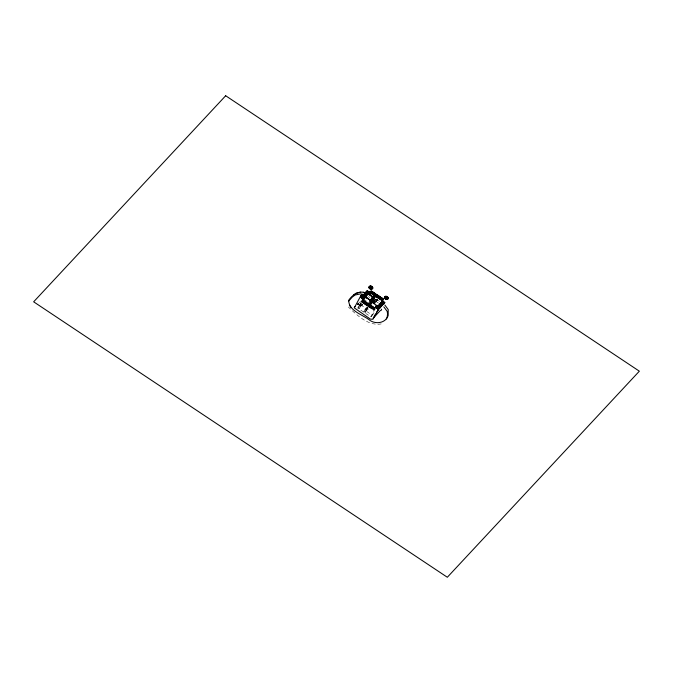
<?xml version="1.0" encoding="UTF-8"?>
<svg xmlns="http://www.w3.org/2000/svg" width="673" height="673" viewBox="0 0 673 673"><rect width="100%" height="100%" fill="white"/><g stroke="black" fill="none" stroke-linecap="round" stroke-linejoin="round"><path stroke-width="0.5" stroke-dasharray="3.37 2.52" d="M376.35 300.654L376.081 299.67M358.204 303.498L357.683 304.23L357.843 303.683L360.223 304.776L358.238 303.447M366.751 306.989L363.664 312.045L357.7 308.066L360.694 302.791M361.073 302.497L358.246 307.485L359.441 308.276L361.973 303.809M358.011 303.716L357.573 304.162L359.668 305.559L360.223 304.776M361.376 303.473L360.434 305.13L361.628 305.929L362.175 305.34L360.98 304.541L357.7 308.066M361.721 303.876L358.886 308.865L359.441 308.276M361.628 305.929L362.638 304.137M362.604 304.389L361.897 305.635L366.676 308.814L367.736 306.947M363.664 312.045L366.499 307.056M367.399 307.292L364.808 311.851L366.995 309.504M367.744 307.746L364.859 312.836L368.055 307.637L365.868 309.984L366.465 310.379L365.919 310.968L371.959 314.989L375.273 311.431M367.593 309.9L368.139 309.311L366.945 308.52L366.398 309.109L367.593 309.9L368.299 308.655M375.341 302.438L376.905 299.569L375.399 298.568L377.612 299.99L375.349 298.652M376.703 300.974L374.424 299.645M376.93 300.73L374.651 299.401M365.717 313.408L370.899 316.857L373.919 311.532M357.489 304.465L360.139 301.622M359.668 305.559L357.859 303.843M375.938 301.841L377.612 299.99M370.899 316.857L374.878 312.583M381.187 323.923C368.324 326.27 356.858 315.124 348.404 307.023M368.367 296.616L369.83 297.533M375.921 299.258L377.301 300.377L375.105 298.913M375.694 299.502L377.073 300.621L374.878 299.157M364.993 300.234L366.676 301.353M364.211 311.456L365.405 312.247M376.905 299.569L379.488 301.319M375.879 301.378L378.462 303.128"/><path stroke-width="1.01" d="M384.628 297.222L385.192 297.113L384.384 297.643L385.149 297.348M384.906 297.769C385.772 295.969 387.698 298.198 387.707 299.098L388.17 298.072L386.815 299.039L384.645 298.358L385.536 298.097L385.738 299.233L386.109 298.476L386.437 298.963L386.109 298.476M361.62 296.978L360.728 297.247L361.881 297.197L361.393 297.887L361.822 298.122L362.511 297.474L362.284 298.282L362.84 297.516L363.412 297.895L361.376 297.407L360.997 296.658L361.586 295.666L360.938 295.506L354.284 307.906L370.529 319.17L372.943 319.28L379.614 307.553L379.109 307.334L378.933 308.461L377.999 308.2L378.571 308.579L379.597 306.871L378.857 307.275L378.933 308.461M360.711 296.103L361.275 296.002L360.476 296.532L361.233 296.229M363.159 297.845L364.051 297.575L363.529 298.206L363.327 296.768L361.342 296.086L361.216 295.304M363.714 297.079L364.27 296.978L363.807 298.004L363.353 297.693L363.714 297.079L364.219 297.306M371.042 288.717L371.496 288.784L371.033 288.33L370.798 289.146L370.335 288.986L370.402 288.052L369.906 288.751L369.536 288.448L368.989 287.388L369.452 286.361L369.906 286.673L369.452 286.361M369.67 287.093L369.511 287.514L370.091 286.042L369.208 286.791L371.378 287.169L372.32 288.86C373.397 288.094 371.429 287.674 372.564 288.439M371.984 288.364L372.489 288.591L372.783 287.834L371.841 287.623L372.245 286.774L371.976 287.884L372.716 287.48M373.128 301.941L373.582 302.32L372.876 301.933M373.91 302.514L373.995 302.598M376.131 307.502L376.687 306.737L376.114 306.358L376.131 307.502C377.343 307.166 374.895 306.619 376.333 305.761L376.67 306.257L376.333 305.761M377.36 306.678L379.126 306.173L379.362 307.3C378.15 305.559 374.92 307.494 377.402 305.407L377.856 305.475L377.477 306.703L378.394 305.559L379.421 305.576L378.748 305.189L378.504 306.139M379.597 306.871L379.379 307.982L378.874 307.754M387.665 297.962L388.119 298.4M386.352 296.339L386.142 297.146L386.352 296.339L386.815 296.49L386.47 297.256L386.723 296.801M386.815 296.49L386.386 296.726M370.335 288.986L370.705 288.221M371.437 286.244L371.866 286.479L371.437 286.244L371.067 287.009L370.52 286.017L370.419 286.849L370.974 286.084M377.225 308.377L377.587 307.611L376.787 308.141L376.417 307.839L377.023 307.233L376.367 307.073L377.679 308.537L377.225 308.377L377.587 307.611M378.192 305.971L378.748 305.87L378.26 306.568L378.748 305.87M386.294 318.977L387.143 317.378L387.572 313.963L387.194 311.38L383.82 306.829M385.469 296.751L385.259 297.205L385.116 296.414L385.503 296.776L384.948 297.542L384.434 297.323L385.116 296.414M366.676 294.311L365.641 295.01M361.418 296.743L360.543 296.886L361.283 296.482L361.014 297.592M360.972 295.725L361.998 295.153L361.906 295.985L362.461 295.22L362.924 295.38L362.554 296.145L363.698 294.564L364.244 294.925L363.672 295.699L362.654 295.683L363.546 295.674L363.126 296.524L364.202 296.616L363.327 296.768L363.723 295.918L363.353 295.615L362.856 296.313L362.68 295.809M361.586 295.666L361.031 296.423L360.526 296.204L361.149 296.229M360.728 297.247L361.283 296.482M361.998 295.153L361.603 296.002L361.334 295.607M362.461 295.22L362.217 295.649M361.881 297.197L361.393 297.887M362.999 295.312L362.427 296.078L362.974 296.448L363.723 295.918M363.698 294.564L363.47 294.959L365.632 293.436L365.06 294.21M361.822 298.122L362.192 297.357M362.974 296.448L363.353 295.615M364.387 293.815L364.16 294.21L366.331 292.688L365.759 293.462M362.284 298.282L362.511 297.474M363.672 295.699L364.244 294.925M367.492 291.594L366.819 291.207L367.172 290.829L367.492 291.594L366.474 291.577L366.802 292.343L365.776 292.326L364.859 293.47M366.104 293.083L365.776 292.326M363.815 294.589L364.362 294.951L364.943 294.185L364.589 294.555M366.474 291.577L365.557 292.721M362.739 298.349L363.142 297.5M363.773 296.684L363.487 296.339L363.462 297.02L365.498 294.959M363.748 296.852L363.504 297.273L364.27 296.978M367.172 290.829L366.247 291.973M368.989 287.388L369.755 287.093L369.241 288.111L369.233 286.967M361.603 301.874L362.764 301.571L360.972 301.462L362.04 301.109L363.521 297.819M370.36 286.437L370.116 286.866L370.091 286.042M366.087 294.261L365.54 294.707M366.449 292.713L367.021 291.947L366.129 291.947M366.028 294.32L365.59 294.791M367.147 291.964L367.719 291.199M369.241 288.111L369.931 287.598L369.536 288.448M362.52 300.898L363.05 300.175L363.672 300.595L363.142 301.319L362.52 300.898L363.05 300.175M366.112 294.799L366.171 294.648M366.44 294.151L368.644 291.3L368.114 291.939L369.141 292.696M366.07 295.102L365.717 294.875M366.44 294.496L368.821 291.325M369.906 288.751L370.402 288.052M367.98 293.79L367.433 293.42L366.852 294.194M365.91 294.236L365.372 294.875L366.331 295.514L367.037 294.892L365.582 297.146L370.352 300.326L372.051 298.232M366.743 294.791L363.142 301.319M371.866 286.479L371.378 287.169L372.531 287.119M368.081 305.66L367.147 305.567L367.677 304.844L367.164 304.507L366.634 305.222L366.003 304.81L366.533 304.087L365.902 303.666L365.38 304.389L364.749 303.969L365.279 303.245L364.648 302.833L364.118 303.548L363.487 303.136L364.017 302.413L363.395 301.992L362.865 302.715L362.234 302.295L362.764 301.571M368.56 292.923L368.51 292.503M371.033 288.33L370.798 289.146M371.883 286.959L371.639 287.388L372.245 286.774M366.019 297.432L365.565 297.113L366.087 297.306M369.048 292.326L368.947 292.503M363.773 301.74L364.303 301.016L364.707 301.832L363.773 301.74L364.303 301.016M368.451 293.436L369.166 292.41M369.384 292.032L368.266 294.614M371.26 289.213L371.656 288.364L372.287 288.641L371.26 289.213L371.353 288.381M368.224 294.311C370.907 287.674 369.25 296.398 367.231 293.647M366.524 297.592L366.962 297.878M363.487 303.136L364.017 302.413M372.472 287.901L372.026 288.137L372.548 288.263M371.866 288.557L372.228 287.943M364.404 302.152L364.934 301.428M368.922 294.269C367.155 292.772 374.676 298.349 372.918 296.768M371.673 288.7L372.287 288.641M369.452 292.166L370.116 292.738L370.646 292.015L371.277 292.435L370.747 293.159L371.378 293.579L371.908 292.856L372.539 293.268L372.009 293.992L372.632 294.412L373.162 293.689L373.793 294.109L372.632 294.412M364.118 303.548L364.648 302.833M370.646 292.015L370.116 292.738M372.489 288.591L372.733 288.162M369.443 294.463L369.881 294.749M367.315 298.299L367.828 298.459M371.033 291.762L371.563 291.039L371.967 291.855L371.033 291.762L371.563 291.039M366.188 302.27L365.658 302.993L365.035 302.572L365.557 301.849L365.961 302.665M370.747 293.159L371.277 292.435M368.257 298.745L368.695 299.039M370.31 295.035L370.747 295.329M371.378 293.579L371.605 293.176L372.009 293.992M365.38 304.389L365.902 303.666M372.287 292.595L372.817 291.872L373.448 292.292L372.918 293.016L372.514 292.2M366.289 303.414L366.819 302.69L367.45 303.102L366.92 303.826L366.289 303.414L366.819 302.69M366.003 304.81L366.533 304.087M371.176 295.615L371.614 295.901M369.056 299.46L369.561 299.611M372.918 293.016L373.448 292.292M366.634 305.222L367.164 304.507M373.549 293.436L374.079 292.713L374.701 293.134L374.18 293.849L373.549 293.436L374.079 292.713M367.542 304.246L368.072 303.523L368.703 303.944L368.173 304.667L367.769 303.851M369.999 299.906L370.352 300.326L369.906 299.998M372.043 296.196L372.405 296.616M367.147 305.567L367.677 304.844M374.196 294.925L373.263 294.833L373.49 294.438M368.383 303.733L371.555 298.762M371.816 298.072L371.504 298.677M368.173 304.667L368.703 303.944M371.992 298.29L371.614 298.56M367.778 305.988L368.308 305.264L368.913 305.668L368.375 306.383L369.149 306.896L369.679 306.181L370.301 306.594L369.78 307.317L370.402 307.738L370.932 307.014L371.664 308.571L372.194 307.855L372.817 308.268L371.664 308.571M373.894 295.254L374.424 294.53L375.046 294.942L373.54 296.911M371.883 299.325L372.034 299.081M373.969 297.903L373.002 297.483L374.617 295.27M374.802 294.269L375.332 293.546L375.736 294.362L374.802 294.269L375.332 293.546M368.804 305.088L369.334 304.364L369.738 305.18L368.804 305.088L369.334 304.364M371.807 299.805L373.675 297.752L368.981 305.954M372.598 298.602L372.295 299.485L371.345 298.854L371.875 298.215M368.375 306.383L368.913 305.668M374.524 295.666L376.308 295.784L375.778 296.507L376.409 296.928L376.939 296.204L377.561 296.616L377.031 297.34L377.662 297.76L378.192 297.037L378.823 297.458L378.293 298.181L378.924 298.602L379.446 297.878L380.178 299.435L380.708 298.711L381.431 300.276L381.961 299.552L382.592 299.965L382.062 300.688L384.906 302.564L383.644 302.951L384.216 302.185L384.544 302.951M369.578 304.524L372.834 298.846L372.236 298.45L373.002 298.871L371.706 298.189M375.433 294.69L375.963 293.966M369.427 305.5L369.957 304.776M374.533 296.902L374.583 296.482M375.147 296.086L376.081 296.179M369.149 306.896L375.677 295.363M375.046 294.942L374.079 295.918L375.181 296.322M375.206 296.574L375.744 295.927L370.057 305.921L370.688 306.341L371.218 305.618L370.285 305.525M376.064 295.111L376.594 294.387L376.998 295.203L376.064 295.111L376.594 294.387M373.061 301.109L374.609 301.95M375.778 296.507L376.308 295.784M376.687 295.523L377.216 294.799M370.688 306.341L371.218 305.618M376.409 296.928L376.939 296.204M370.402 307.738L370.932 307.014M378.478 295.64L377.948 296.364L377.317 295.943L377.847 295.22L378.251 296.036M371.319 306.762L371.849 306.038L372.472 306.451L371.942 307.174L371.319 306.762L371.849 306.038M377.847 295.22L377.317 295.943M374.121 303.742C376.215 302.732 374.811 299.477 372.935 300.495M377.662 297.76L378.192 297.037M378.579 296.785L379.101 296.061L379.732 296.473L379.202 297.197L378.579 296.785L379.101 296.061M372.573 307.595L373.103 306.871L373.507 307.687L372.573 307.595L373.103 306.871M373.204 308.015L373.734 307.292M378.924 298.602L379.446 297.878M374.97 308.966L374.18 310.245L373.549 309.832L374.079 309.109L372.287 308.991L372.817 308.268M379.833 297.617L380.363 296.894L380.767 297.71L379.833 297.617L380.363 296.894M373.835 308.436L374.356 307.712L374.987 308.125L374.457 308.848L373.835 308.436L374.356 307.712M373.549 309.832L374.079 309.109M380.464 298.038L380.994 297.315M375.871 306.787L376.114 306.358M376.434 306.678L375.929 306.459L376.611 305.55L377.301 306.24L377.856 305.475M380.178 299.435L380.708 298.711M376.737 305.862L377.006 306.257L376.973 305.433M381.086 298.459L381.616 297.735L382.247 298.147L381.717 298.871L381.398 298.131M376.577 307.418L376.813 306.997M380.809 299.855L381.339 299.132M377.023 307.233L376.417 307.839M381.717 298.871L382.247 298.147M376.787 308.141L377.46 307.956M377.04 307.872L377.284 307.443M378.394 305.559L377.629 306.291M381.431 300.276L381.658 299.872L382.062 300.688M380.464 304.457L381.036 303.691L378.865 305.214L380.338 304.44L379.765 305.206M383.282 299.384L382.348 299.292L382.575 298.896M379.791 304.07L379.564 304.465L380.481 303.321L381.154 303.716L381.179 302.581L381.852 302.968L382.424 302.194L381.852 302.968M382.651 298.963L383.501 298.989L382.979 299.712M378.377 306.695L378.949 305.929L378.52 306.779L378.512 306.299M377.671 308.15L377.915 307.729L378.386 308.175L377.679 308.537M380.481 303.321L380.262 303.716L381.179 302.581M379.067 305.954L379.639 305.18L378.748 305.189M377.999 308.2L378.243 307.771M379.126 306.173L378.731 307.023L379.177 306.938M382.197 302.598L381.65 302.227L382.567 301.083L382.895 301.849L381.877 301.832L380.952 302.976M378.142 308.604L378.798 307.67M379.101 306.854L378.907 307.527L379.429 307.654M382.567 301.083L382.348 301.479L383.114 299.948M379.109 307.334L378.748 307.948L379.21 308.251M381.154 303.716L382.693 301.109M384.931 298.703L385.2 297.601L384.384 297.643M385.898 296.271L385.52 297.121L385.234 296.717L385.822 297.096L385.898 296.271L384.88 296.843M375.593 313.929L373.094 318.321L380.405 310.472L381.448 310.127L381.599 309.201M376.594 312.163L378.638 309.286M380.052 306.661L379.471 307.426L380.052 306.661L380.725 307.048L381.297 306.282L380.741 305.912L380.169 306.686L380.741 305.912M384.645 298.358L385.335 297.853M382.55 302.219L383.122 301.454M378.436 308.545L378.983 308.915L379.9 307.771L378.781 308.175M381.44 305.172L381.095 305.542L381.986 305.534L381.414 306.308L380.868 305.937L381.44 305.172L382.113 305.559L382.685 304.785L381.784 304.793L381.557 305.189L383.383 304.045M379.681 308.167L380.598 307.031L379.698 307.031M382.828 303.674L382.256 304.448L382.828 303.674L383.501 304.07L382.601 304.07M384.199 303.321L383.526 302.934L382.954 303.7L383.846 303.691L384.771 302.547M387.623 297.02L387.042 297.634L387.623 297.02L386.571 296.911M386.428 298.585L386.201 299.384L386.655 299.451L387.059 298.619M383.156 304.44L384.073 303.296L383.846 303.691M386.201 299.384L386.756 298.635M387.909 297.365L387.244 297.878L387.909 297.365L387.926 298.501L387.421 298.383M387.488 297.458L387.858 298.147M387.312 298.534L387.438 299.3L387.951 298.677L387.505 298.391L387.673 298.879M387.926 298.501L388.17 298.072M384.434 297.323L385.065 297.348M387.707 299.098L387.387 298.619M354.259 307.225L355.075 306.627M363.807 298.004L363.47 297.5M387.244 296.726L386.773 297.424L387.278 297.214M365.431 292.696L365.986 293.066C359.281 289.954 352.492 294.782 348.74 300.2C348.513 311.153 363.243 314.728 370.209 320.592C376.274 324.428 385.679 323.074 388.17 315.57L388.22 309.572L384.847 305.02M348.749 300.991L352.316 297.029L355.058 295.01L360.686 293.849L364.186 294.724M365.086 293.066L364.741 293.445L365.405 293.832M366.945 291.232L367.29 290.854L368.568 292.099M364.362 294.951L364.716 294.581L364.043 294.194M368.266 291.569L369.46 292.368L369.603 291.939M365.843 295.144L367.433 293.42M365.119 296.061L364.774 296.431L364.917 295.733M366.213 295.439L366.423 295.346M366.861 294.875L366.701 295.052M374.684 308.453L362.192 300.158L362.537 299.779M366.331 295.514L366.768 295.043M367.037 294.892L365.733 294.219M368.324 293.42L368.796 293.066L368.249 292.705M369.023 292.671L369.502 292.107M372.194 291.459L371.664 292.175M363.395 301.992L363.799 302.808M367.391 298.173L367.736 298.56M364.749 303.969L365.279 303.245M373.263 294.833L373.793 294.109M374.18 293.849L374.701 293.134M369.132 299.325L369.469 299.712M374.424 294.53L374.827 295.346M374.23 295.54L375.298 296.204M373.002 297.483L368.409 294.109M371.807 299.46L373.473 297.617M372.295 299.485L372.834 298.846M375.029 296.549L375.568 295.91M368.308 305.264L368.686 306.064M374.045 299.99L371.925 302.278L378.403 306.585M377.031 297.34L377.561 296.616M369.78 307.317L370.301 306.594M378.293 298.181L378.823 297.458M371.033 308.158L371.563 307.435M379.547 299.014L380.077 298.29M373.448 308.688L373.851 309.504M382.348 299.292L382.878 298.568M381.877 301.832L381.524 302.202L382.079 302.572M381.726 302.943L380.834 302.951M383.526 302.934L383.173 303.304L383.728 303.666M379.21 308.52L378.31 308.528M381.414 306.308L380.396 306.291M385.309 298.997L385.797 298.307M353.342 295.211L356.084 293.192L360.686 292.141M385.536 298.097L385.545 298.568M363.529 298.206L362.898 297.929M379.168 308.032L378.537 307.754M369.931 287.598L369.485 287.682L370.461 288.65M379.412 306.509L378.049 305.937M386.891 299.031L387.32 298.997M369.847 286.471L370.276 286.437M371.117 288.801L371.681 289.188M362.141 295.565L361.578 295.178M385.478 296.297L386.058 296.675M387.614 297.71L388.094 297.718M369.3 287.321L369.797 287.346M369.056 287.75L369.561 287.766M376.182 306.711L376.687 306.737M375.946 307.14L376.443 307.166M385.679 296.692L386.117 296.759M370.983 286.471L370.52 286.017M369.031 292.25L370.276 292.175L370.705 291.014L383.198 299.317M377.864 305.862L377.402 305.407M372.262 287.708L372.783 287.834M379.151 307.098L379.673 307.233M363.327 292.301L366.154 293.226M362.066 297.702L362.528 297.861M369.04 287.068L369.544 287.287M370.15 288.322L370.579 288.557M362.284 296.078L362.84 296.44M384.847 296.625L385.309 296.919M370.343 292.343L371.05 292.831M376.628 296.524L377.343 297.02M377.889 297.365L378.596 297.853M379.143 298.198L379.85 298.694M380.405 299.039L381.111 299.527M382.222 301.462L382.895 301.849M382.483 304.053L383.03 304.415M366.507 294.025L367.281 294.538M380.136 303.7L380.809 304.087M372.8 299.157L371.74 298.98M379.437 304.44L380.11 304.835M374.836 301.706L373.364 300.722L374.752 301.841M363.344 294.934L364.017 295.329M366.432 297.693L366.869 297.979M368.173 298.846L368.602 299.132M379.353 307.41L380.026 307.797M360.938 295.506L361.393 295.809M379.008 307.78L379.555 308.15M376.098 306.181L376.552 306.484M378.655 308.15L379.328 308.545M377.612 309.269L378.167 309.639M364.345 303.153L365.052 303.641M365.599 303.994L366.305 304.482M366.861 304.827L367.45 305.239M369.376 306.501L370.083 306.989M370.63 307.342L371.336 307.83M349.43 305.214L351.087 307.561M364.362 298.021L364.362 298.021M364.816 297.205L364.816 297.205M365.389 296.204L365.389 296.238M370.327 301.992L370.327 302.026M370.789 301.184L370.789 301.184M371.353 300.175L371.353 300.208M373.65 298.425L373.641 298.459M225.674 95.743L33.65 301.815L447.326 577.257L639.35 371.185L225.674 95.743"/></g></svg>
